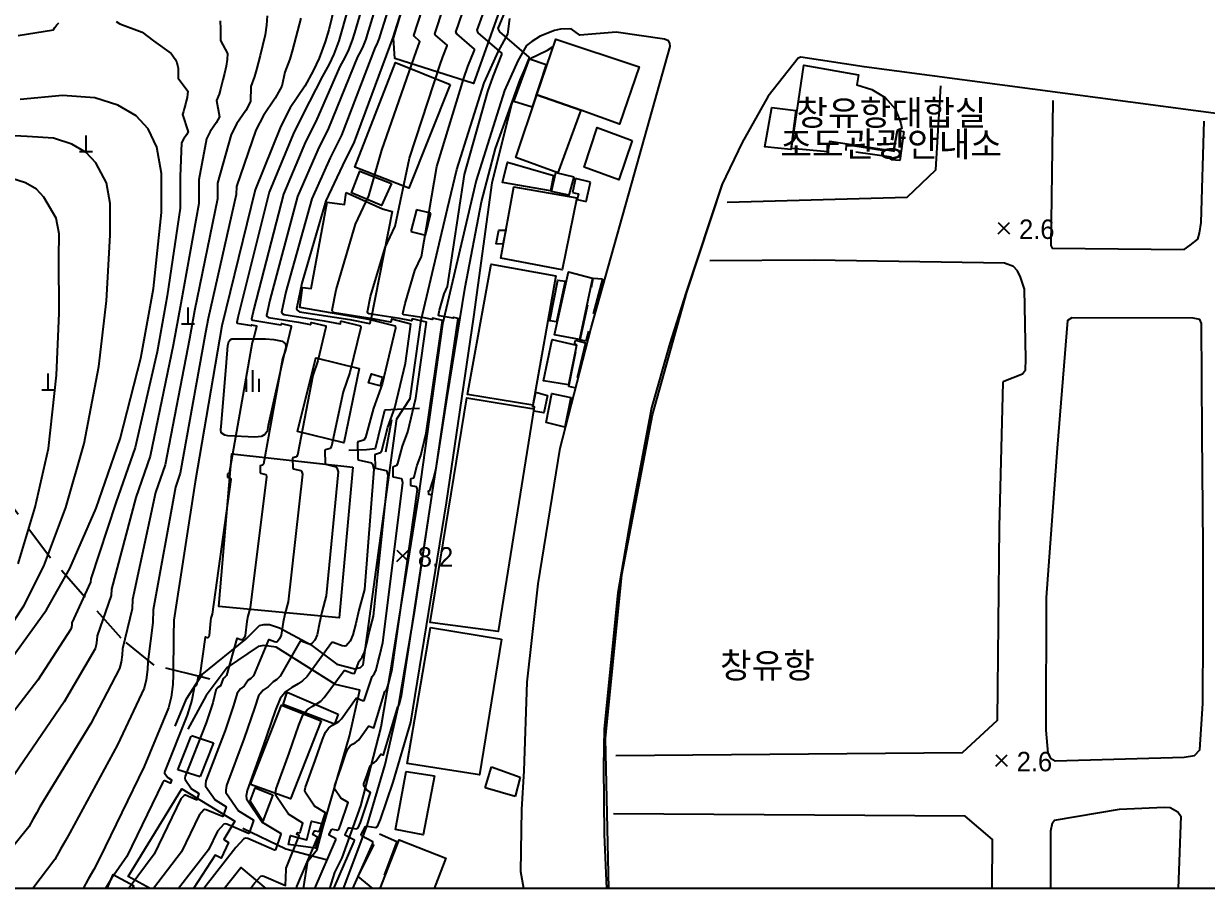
# Model space of a CAD drawing. Header units: millimetres. Extents: x 1017314 to 1767314, y 895264 to 1556514.
# Drawn here: x 1330503 to 1494473, y 895264 to 1015157 of the extents above; entities that cross this region are included whole.
import ezdxf

# ---------------------------------------------------------------- set-up
doc = ezdxf.new("R2010")
doc.units = ezdxf.units.MM
doc.header["$LTSCALE"] = 1000
doc.linetypes.add('15M2P5', pattern=[17.5, 15, -2.5])
doc.linetypes.add('5M2P5', pattern=[7.5, 5, -2.5])
for name, color, linetype in [('A0013110', 1, 'Continuous'), ('A0013117', 1, 'Continuous'), ('A0023119', 1, '5M2P5'), ('B0014111', 7, 'Continuous'), ('B0014112', 7, 'Continuous'), ('B0014116', 7, '5M2P5'), ('C0285311', 7, 'Continuous'), ('D0015112', 3, '15M2P5'), ('D0015212', 3, 'Continuous'), ('F0017111', 30, 'Continuous'), ('F0027132', 7, 'Continuous'), ('F0027217', 7, 'Continuous'), ('F0047224', 7, 'Continuous'), ('H0049140', 7, 'Continuous'), ('등1', 8, 'Continuous')]:
    doc.layers.add(name, color=color, linetype=linetype)
doc.styles.add('HIST', font='H2GPRM.TTF')
doc.styles.add('ROMANS_NGSW', font='H2GPRM.TTF', dxfattribs={"height": 1})

# ---------------------------------------------------------------- blocks, each defined once
blk = doc.blocks.new('F0027217')
at = {"layer": 'F0027217', "color": 0}
for p, q in [((-2.652, 2.652), (2.652, -2.652)), ((-2.652, -2.652), (2.652, 2.652))]:
    blk.add_line(p, q, dxfattribs=at)
blk = doc.blocks.new('D0015212')
at = {"layer": 'D0015212', "color": 0}
for p, q in [((-0.077, -4.058), (-0.077, 5.942)), ((-3.077, -4.058), (-3.077, 1.942)), ((2.923, -4.058), (2.923, 1.942))]:
    blk.add_line(p, q, dxfattribs=at)
blk = doc.blocks.new('C0285311')
at = {"layer": 'C0285311', "color": 0}
for p, q in [((-0.024, 0.014), (-0.024, 7.514)), ((-3.024, 0.014), (2.976, 0.014))]:
    blk.add_line(p, q, dxfattribs=at)

msp = doc.modelspace()

# ---------------------------------------------------------------- linework, layer by layer
at = {"elevation": 0}
msp.add_lwpolyline([(1017314.291, 1345263.706), (1767314.291, 1345263.706), (1767314.291, 895263.706), (1017314.291, 895263.706)], close=True, dxfattribs=at)
at = {"layer": 'A0013110', "elevation": 0}
for points in [[(1351492.099, 917753.623), (1353090.099, 921550.623), (1355274.099, 924892.623), (1361300.099, 929801.623), (1363213.099, 931686.623), (1363796.099, 931826.623), (1364568.099, 931834.623), (1365967.099, 931384.623), (1370287.099, 929054.623), (1373902.099, 926364.623), (1376406.099, 925714.623), (1377200.099, 925863.623), (1377559.099, 926253.623), (1382229.099, 960373.623), (1384093.099, 963201.623), (1385607.099, 974028.623), (1389248.099, 989547.623), (1390562.099, 994911.623), (1394351.099, 1006970.623), (1396356.099, 1011352.623), (1397652.099, 1013684.623), (1397907.099, 1015886.623)], [(1399853.152, 895263.706), (1399452.099, 897535.623), (1399552.099, 906175.623), (1399872.099, 911549.623), (1400294.099, 923867.623), (1401832.099, 937490.623), (1404887.099, 956276.623), (1409185.099, 972988.623), (1415150.099, 994207.623), (1420122.099, 1011980.623), (1420105.099, 1012447.623), (1419896.099, 1012791.623), (1419349.099, 1013022.623), (1412652.099, 1013970.623), (1407595.099, 1013572.623), (1406408.099, 1014426.623), (1404921.099, 1014400.623), (1404097.099, 1014194.623), (1402113.099, 1013425.623), (1400948.099, 1012688.623), (1400210.099, 1012111.623), (1399035.099, 1009997.623), (1397157.099, 1005893.623), (1393235.099, 993407.623), (1388559.099, 973476.623), (1385234.099, 949701.623), (1381269.099, 924941.623), (1380016.099, 917616.623), (1377219.099, 906712.623), (1374621.099, 899514.623), (1373616.099, 897475.623), (1372893.785, 895263.706)], [(1553757.099, 995960.623), (1502930.099, 1003612.623), (1502760.099, 1001782.623), (1447043.099, 1009156.623), (1438270.099, 1010518.623), (1437900.099, 1010362.623), (1433724.099, 1005098.623), (1430116.099, 998656.623), (1427308.099, 992812.623), (1422292.099, 977781.623), (1420079.099, 970801.623), (1417532.099, 961906.623), (1414642.099, 946449.623), (1412874.099, 936244.623), (1411001.099, 917373.623), (1410907.099, 912096.623), (1411006.099, 902734.623), (1411310.171, 895263.706)], [(1428036.099, 990395.623), (1452983.099, 991116.623), (1456960.099, 994879.623), (1457651.099, 1006542.623)], [(1473213.099, 1004482.623), (1472928.099, 984405.623), (1473115.099, 984005.623), (1491380.099, 983845.623), (1492239.099, 984464.623), (1493288.099, 985258.623), (1493542.099, 986087.623), (1493748.099, 987603.623), (1494176.099, 1001656.623)], [(1412624.099, 913671.623), (1460661.099, 914107.623), (1465503.099, 918582.623), (1465786.099, 945405.623), (1466290.099, 965383.623), (1466391.099, 965582.623), (1468982.099, 966614.623), (1469386.099, 967140.623), (1469446.099, 968634.623), (1469264.099, 978320.623), (1468689.099, 979992.623), (1468284.099, 980895.623), (1467741.099, 981505.623), (1466498.099, 981941.623), (1440112.099, 982385.623), (1425626.099, 982293.623)], [(1369290.471, 895263.706), (1369896.099, 899016.623), (1371183.099, 900653.623), (1372024.099, 903790.623), (1375667.099, 916383.623), (1377134.099, 922724.623), (1373739.099, 923521.623), (1365525.099, 928681.623), (1363789.099, 928947.623), (1363000.099, 928788.623), (1358722.099, 925883.623), (1355801.099, 921979.623), (1353262.099, 917329.623)], [(1464770.004, 895263.706), (1464817.099, 902041.623), (1461030.099, 905267.623), (1412274.099, 905611.623)], [(1472917.544, 895263.706), (1472935.099, 903243.623), (1473142.099, 904330.623), (1473439.099, 904737.623), (1482443.099, 906225.623), (1488612.099, 906518.623), (1489437.099, 906465.623), (1490529.099, 905875.623), (1490943.099, 905277.623), (1490546.759, 895263.706)]]:
    msp.add_lwpolyline(points, dxfattribs=at)
msp.add_lwpolyline([(1472225.099, 917178.623), (1472506.099, 914023.623), (1472849.099, 913336.623), (1473493.099, 912928.623), (1491415.099, 913472.623), (1492810.099, 913703.623), (1493558.099, 914479.623), (1494002.099, 920885.623), (1494014.099, 930710.623), (1494035.099, 942745.623), (1493877.099, 958259.623), (1493813.099, 973583.623), (1493585.099, 974130.623), (1492664.099, 974314.623), (1475838.099, 974355.623), (1475232.099, 973974.623), (1473774.099, 956286.623), (1472266.099, 935609.623)], close=True, dxfattribs=at)
at = {"layer": 'A0013117', "elevation": 0}
for points in [[(1383096.099, 961689.623), (1380567.099, 961558.623), (1380534.099, 961516.623), (1379255.099, 956208.623), (1378032.099, 956059.623), (1375606.099, 955982.623)], [(1385369.099, 961807.623), (1383096.099, 961689.623)], [(1360882.099, 903622.623), (1366861.099, 900763.623), (1370506.099, 899788.623)], [(1370506.099, 899788.623), (1372618.099, 899224.623)]]:
    msp.add_lwpolyline(points, dxfattribs=at)
at = {"layer": 'A0023119', "elevation": 0}
for points in [[(1355078.099, 924593.623), (1348595.099, 926192.623), (1343999.099, 929943.623), (1334218.099, 941055.623), (1326186.099, 951879.623), (1317874.099, 964930.623), (1308521.099, 980257.623), (1305591.099, 982751.623), (1304583.099, 983329.623), (1300913.099, 985432.623), (1297699.099, 986544.623), (1295554.099, 987101.623), (1292574.099, 987667.623), (1276520.099, 987665.623), (1260053.099, 987609.623), (1242624.099, 989353.623), (1233662.099, 990568.623), (1227623.099, 992497.623), (1226651.099, 992790.623)], [(1356331.099, 924284.623), (1355078.099, 924593.623)]]:
    msp.add_lwpolyline(points, dxfattribs=at)
at = {"layer": 'B0014111', "elevation": 0}
for points in [[(1396456.099, 1016967.623), (1392857.099, 1006867.623), (1381955.099, 1010314.623), (1381764.099, 1013122.623), (1383187.099, 1017718.623), (1384033.099, 1017415.623), (1386300.099, 1016871.623), (1387160.099, 1020257.623)], [(1407763.099, 1003159.623), (1401657.099, 1005289.623), (1404273.099, 1013009.623), (1415825.099, 1009185.623), (1413092.099, 1001203.623)], [(1402934.099, 1009493.623), (1401015.099, 1003587.623), (1398476.099, 1004368.623), (1400642.099, 1010257.623)], [(1451593.099, 1000354.623), (1451046.099, 997480.623), (1442236.099, 998801.623), (1442006.099, 997364.623), (1436948.099, 997839.623), (1438664.099, 1009377.623), (1446263.099, 1008068.623), (1446020.099, 1006692.623), (1448104.099, 1006008.623), (1449940.099, 1004928.623), (1451353.099, 1003347.623), (1451938.099, 1001889.623), (1452117.099, 1001330.623), (1452254.099, 1000619.623)], [(1407763.099, 1003159.623), (1404555.099, 994488.623), (1398719.099, 996617.623), (1401657.099, 1005289.623)], [(1437568.099, 1003094.623), (1436844.099, 997684.623), (1433259.099, 998089.623), (1434209.099, 1003549.623)], [(1414864.099, 998962.623), (1413011.099, 993487.623), (1408196.099, 995269.623), (1409995.099, 1000752.623)], [(1403972.099, 994092.623), (1403556.099, 991959.623), (1396893.099, 993124.623), (1397603.099, 995944.623)], [(1406783.099, 993936.623), (1406108.099, 991379.623), (1403676.099, 991882.623), (1404297.099, 994540.623)], [(1407184.099, 991023.623), (1405156.099, 981011.623), (1396661.099, 982656.623), (1398479.099, 992516.623)], [(1397366.099, 986541.623), (1396932.099, 984568.623), (1396031.099, 984637.623), (1396381.099, 986537.623)], [(1404300.099, 980177.623), (1401079.099, 962270.623), (1392033.099, 963753.623), (1395331.099, 981791.623)], [(1409373.099, 979846.623), (1407556.099, 971343.623), (1404088.099, 972010.623), (1406018.099, 980734.623)], [(1405595.099, 979432.623), (1404399.099, 973792.623), (1403468.099, 973928.623), (1404566.099, 979591.623)], [(1407164.099, 970554.623), (1406034.099, 965064.623), (1402565.099, 965628.623), (1403788.099, 971358.623)], [(1401244.099, 961739.623), (1396302.099, 930860.623), (1386855.099, 932108.623), (1391956.099, 963280.623)], [(1403130.099, 963592.623), (1402622.099, 961212.623), (1401247.099, 961448.623), (1401308.099, 962005.623), (1401109.099, 962049.623), (1401489.099, 964079.623)], [(1406360.099, 963340.623), (1405551.099, 959229.623), (1402929.099, 959864.623), (1403712.099, 963861.623)], [(1376162.099, 953640.623), (1374254.099, 932763.623), (1357547.099, 934323.623), (1359372.099, 955492.623)], [(1396752.099, 929799.623), (1393721.099, 911018.623), (1383688.099, 912562.623), (1386893.099, 931415.623)], [(1387461.099, 910846.623), (1385893.099, 902687.623), (1382038.099, 903427.623), (1383539.099, 911483.623)]]:
    msp.add_lwpolyline(points, close=True, dxfattribs=at)
at = {"layer": 'B0014112', "elevation": 0}
for points in [[(1389658.099, 1006700.623), (1383895.099, 992368.623), (1376414.099, 995256.623), (1382033.099, 1009766.623)], [(1381522.099, 993001.623), (1380117.099, 989928.623), (1375954.099, 991714.623), (1377115.099, 994695.623)], [(1375200.099, 991732.623), (1380265.099, 989494.623), (1381592.099, 989126.623), (1378655.099, 974099.623), (1368791.099, 975820.623), (1369150.099, 978592.623), (1370382.099, 978452.623), (1372576.099, 990395.623), (1375003.099, 990073.623)], [(1377011.099, 967337.623), (1374896.099, 957050.623), (1368455.099, 958601.623), (1370992.099, 968815.623)], [(1380231.099, 966143.623), (1379936.099, 964947.623), (1378294.099, 965344.623), (1378740.099, 966621.623)], [(1374111.099, 919420.623), (1373580.099, 918028.623), (1366502.099, 920751.623), (1367050.099, 922447.623)], [(1371761.099, 918509.623), (1367495.099, 907677.623), (1361972.099, 909642.623), (1366257.099, 920651.623)], [(1365048.099, 908232.623), (1363650.099, 904583.623), (1361925.099, 907354.623), (1362597.099, 909181.623)], [(1371987.099, 904225.623), (1370954.099, 900838.623), (1367226.099, 901345.623), (1367518.099, 902592.623), (1369751.099, 901991.623), (1370416.099, 904590.623)]]:
    msp.add_lwpolyline(points, close=True, dxfattribs=at)
for points in [[(1348045.712, 895263.706), (1344970.099, 896921.623), (1352444.099, 909080.623), (1359759.099, 904556.623), (1358239.099, 902033.623), (1358880.099, 901597.623), (1357887.099, 899443.623), (1357057.099, 899841.623), (1354056.495, 895263.706)], [(1379949.832, 895263.706), (1382543.099, 901974.623), (1389043.099, 899467.623), (1387409.02, 895263.706)], [(1342092.321, 895263.706), (1342914.099, 897168.623), (1345752.099, 895656.623), (1345539.363, 895263.706)], [(1358316.523, 895263.706), (1360604.099, 898164.623), (1364099.869, 895263.706)], [(1345704.887, 895263.706), (1345762.099, 895367.623), (1345950.765, 895263.706)]]:
    msp.add_lwpolyline(points, dxfattribs=at)
at = {"layer": 'B0014116', "elevation": 0}
for points in [[(1452548.099, 1000195.623), (1451996.099, 996176.623), (1450766.099, 996256.623), (1450813.099, 996621.623), (1444530.099, 997553.623), (1444593.099, 998386.623), (1451126.099, 997377.623), (1451647.099, 1000349.623)], [(1407024.099, 993673.623), (1406585.099, 991754.623), (1407408.099, 991566.623), (1407231.099, 990793.623), (1408492.099, 990504.623), (1409110.099, 993200.623)], [(1384950.099, 989354.623), (1384202.099, 986328.623), (1386195.099, 985836.623), (1386943.099, 988861.623)], [(1410750.099, 979763.623), (1408435.099, 971150.623), (1407666.099, 971299.623), (1409481.099, 979875.623)], [(1408414.099, 970916.623), (1406912.099, 964657.623), (1406071.099, 964823.623), (1407261.099, 970630.623), (1406871.099, 970700.623), (1406989.099, 971279.623)], [(1356835.099, 915421.623), (1354962.099, 910743.623), (1351860.099, 911717.623), (1353789.099, 916451.623)], [(1399360.099, 910690.623), (1398634.099, 907978.623), (1394496.099, 909178.623), (1395380.099, 912107.623)]]:
    msp.add_lwpolyline(points, close=True, dxfattribs=at)
msp.add_lwpolyline([(1378913.432, 895263.706), (1376871.099, 896890.623), (1379827.099, 902799.623), (1382241.099, 901780.623), (1379774.588, 895263.706)], dxfattribs=at)
at = {"layer": 'D0015112', "elevation": 0}
msp.add_lwpolyline([(1363472.099, 957892.623), (1362557.099, 957831.623), (1358798.099, 958016.623), (1358387.099, 958114.623), (1357901.099, 958413.623), (1357853.099, 958839.623), (1357915.099, 959805.623), (1358608.099, 968156.623), (1358797.099, 970513.623), (1358931.099, 971087.623), (1359144.099, 971324.623), (1359377.099, 971439.623), (1361726.099, 971465.623), (1364032.099, 971446.623), (1365168.099, 971366.623), (1365652.099, 971278.623), (1366322.099, 971137.623), (1366797.099, 970761.623), (1366855.099, 970307.623), (1366647.099, 969568.623), (1364416.099, 959459.623), (1364242.099, 958629.623), (1363926.099, 958185.623)], close=True, dxfattribs=at)
at = {"layer": 'F0017111'}
for points, elevation in [([(1385163.099, 1024246.623), (1381664.099, 1013258.623), (1376325.099, 998772.623), (1374721.099, 995471.623), (1372409.099, 990567.623), (1369059.099, 979173.623), (1368335.099, 975634.623), (1368439.099, 975427.623), (1368749.099, 975221.623), (1375719.099, 974131.623), (1378469.099, 973588.623), (1378509.099, 973591.623), (1378538.099, 973617.623), (1378628.099, 974067.623), (1378647.099, 974080.623), (1378696.099, 974076.623), (1382010.099, 973261.623), (1382049.099, 972949.623), (1380191.099, 965173.623), (1378983.099, 961830.623), (1377916.099, 957792.623), (1377674.099, 957427.623), (1376850.099, 957153.623), (1376773.099, 957032.623), (1376811.099, 954845.623), (1376897.099, 954673.623), (1378723.099, 954243.623), (1378860.099, 954070.623), (1379048.099, 953386.623), (1377737.099, 936687.623), (1376993.099, 933826.623), (1376560.099, 931988.623), (1376153.099, 930429.623), (1375767.099, 929546.623), (1375221.099, 928904.623), (1375031.099, 928833.623), (1374642.099, 928890.623), (1373420.099, 929361.623), (1373217.099, 929361.623), (1369797.099, 924641.623), (1369175.099, 924044.623), (1368575.099, 923627.623), (1367691.099, 923123.623), (1366830.099, 922549.623), (1366065.099, 921573.623), (1365377.099, 919869.623), (1363691.099, 915030.623), (1361482.099, 908838.623), (1361353.099, 908077.623), (1361379.099, 907652.623), (1363582.099, 904453.623), (1366099.099, 902895.623), (1366136.099, 902793.623), (1365426.099, 900608.623), (1365287.099, 900571.623), (1361563.099, 902175.623), (1361267.099, 902211.623), (1361037.099, 902147.623), (1359933.099, 900928.623), (1355473.854, 895263.706)], 10000), ([(1373616.099, 1017547.623), (1372805.099, 1014282.623), (1372325.099, 1012624.623), (1371476.099, 1010370.623), (1370641.099, 1008595.623), (1369492.099, 1006510.623), (1367440.099, 1003492.623), (1366141.099, 1000949.623), (1362582.099, 992116.623), (1357963.099, 973236.623), (1354281.099, 951610.623), (1351343.099, 932450.623), (1351263.099, 930283.623), (1351211.099, 924883.623), (1351163.099, 923505.623), (1350932.099, 921752.623), (1350571.099, 920311.623), (1347206.099, 912155.623), (1341029.099, 899379.623), (1340245.099, 897887.623), (1339446.099, 896550.623), (1338734.644, 895263.706)], 15000), ([(1376137.636, 895263.706), (1378898.099, 901486.623), (1378917.099, 901708.623), (1377362.099, 902541.623), (1377306.099, 902707.623), (1377917.099, 903854.623), (1378139.099, 903891.623), (1379342.099, 903706.623), (1379564.099, 903854.623), (1379981.099, 904819.623), (1381734.099, 909984.623), (1384167.099, 918292.623), (1389116.099, 948694.623), (1392925.099, 974501.623), (1395461.099, 993096.623), (1398145.099, 1003846.623), (1399056.099, 1006496.623), (1400576.099, 1010303.623), (1400580.099, 1010488.623), (1396507.099, 1014044.623), (1396288.099, 1014483.623), (1397082.099, 1016373.623)], 5000), ([(1328760.099, 927105.623), (1333662.099, 933900.623), (1336920.099, 939592.623), (1340556.099, 947993.623), (1343875.099, 957596.623), (1346768.099, 968781.623), (1348522.099, 978444.623), (1349605.099, 988955.623), (1349624.099, 994402.623), (1348970.099, 998030.623), (1347767.099, 1000583.623), (1346092.099, 1002387.623), (1343566.099, 1003859.623), (1340385.099, 1004863.623), (1335867.099, 1005172.623), (1330004.099, 1004647.623)], 20000)]:
    msp.add_lwpolyline(points, dxfattribs=dict(at, elevation=elevation))
at = {"layer": 'F0047224', "elevation": 0}
for points in [[(1374855.181, 895263.706), (1378130.099, 903999.623), (1380622.099, 912440.623), (1382527.099, 920775.623), (1384717.099, 933853.623), (1387093.099, 949618.623), (1389227.099, 963341.623), (1391701.099, 978605.623), (1393973.099, 990428.623), (1395915.099, 997843.623), (1399328.099, 1007355.623), (1400638.099, 1010299.623), (1403115.099, 1011489.623), (1403928.099, 1011992.623)], [(1411616.13, 895263.706), (1411168.099, 916021.623), (1413425.099, 938740.623), (1417669.099, 960934.623), (1422460.099, 977938.623), (1427439.099, 993017.623)], [(1380726.099, 955801.623), (1381542.099, 960265.623)]]:
    msp.add_lwpolyline(points, dxfattribs=at)
at = {"layer": '등1'}
for points, elevation in [([(1380544.299, 1021567.023), (1378120.499, 1013668.223), (1377928.499, 1013005.023), (1377588.899, 1012103.423), (1377254.899, 1011393.423), (1376795.299, 1010559.423), (1372771.099, 1000660.623), (1371289.099, 997662.823), (1368478.299, 991187.223), (1364620.699, 976798.823), (1364186.299, 974675.423), (1364248.699, 974551.223), (1364434.699, 974427.623), (1368616.699, 973773.623), (1370266.699, 973447.823), (1370290.699, 973449.623), (1370308.099, 973465.223), (1370362.099, 973735.223), (1370373.499, 973743.023), (1370402.899, 973740.623), (1372391.299, 973251.623), (1372414.699, 973064.423), (1371299.899, 968398.823), (1370575.099, 966393.023), (1368462.099, 955319.823), (1368316.899, 955100.823), (1367822.499, 954936.423), (1367776.299, 954863.823), (1367799.099, 953551.623), (1367850.699, 953448.423), (1368946.299, 953190.423), (1369028.499, 953086.623), (1369141.299, 952676.223), (1367179.499, 934992.823), (1366733.099, 933276.223), (1366473.299, 932173.423), (1366197.099, 930371.223), (1365965.499, 929841.423), (1365637.899, 929456.223), (1365523.899, 929413.623), (1365290.499, 929447.823), (1364557.299, 929730.423), (1364435.499, 929730.423), (1362362.699, 924738.423), (1361989.499, 924380.223), (1361629.499, 924130.023), (1361079.899, 923276.423), (1360563.299, 922932.023), (1360104.299, 922346.423), (1359599.099, 920622.823), (1358443.099, 917143.023), (1355771.699, 910165.423), (1355694.299, 909708.823), (1355709.899, 909453.823), (1357031.699, 907534.423), (1358541.899, 906599.623), (1358564.099, 906538.423), (1358138.099, 905227.423), (1358054.699, 905205.223), (1355820.299, 906167.623), (1355642.699, 906189.223), (1355504.699, 906150.823), (1354842.299, 905419.423), (1352371.499, 900309.023), (1348525.965, 895263.706)], 12000), ([(1382853.699, 1022906.823), (1379892.299, 1013463.423), (1379796.299, 1013131.823), (1379626.499, 1012681.023), (1379459.499, 1012326.023), (1379229.699, 1011909.023), (1374548.099, 999716.623), (1373005.099, 996567.223), (1370443.699, 990877.423), (1366839.899, 977986.223), (1366260.699, 975155.023), (1366343.899, 974989.423), (1366591.899, 974824.623), (1372167.899, 973952.623), (1374367.899, 973518.223), (1374399.899, 973520.623), (1374423.099, 973541.423), (1374495.099, 973901.423), (1374510.299, 973911.823), (1374549.499, 973908.623), (1377200.699, 973256.623), (1377231.899, 973007.023), (1375745.499, 966786.223), (1374779.099, 964111.823), (1373189.099, 956556.223), (1372995.499, 956264.223), (1372336.299, 956045.023), (1372274.699, 955948.223), (1372305.099, 954198.623), (1372373.899, 954061.023), (1373834.699, 953717.023), (1373944.299, 953578.623), (1374094.699, 953031.423), (1372458.299, 935840.223), (1371863.099, 933551.423), (1371516.699, 932081.023), (1371175.099, 930400.423), (1370866.299, 929694.023), (1370429.499, 929180.423), (1370277.499, 929123.623), (1369966.299, 929169.223), (1368988.699, 929546.023), (1368826.299, 929546.023), (1366079.899, 924690.023), (1365582.299, 924212.423), (1365102.299, 923878.823), (1364385.499, 923200.023), (1363696.699, 922740.823), (1363084.699, 921960.023), (1362488.099, 920246.223), (1361067.099, 916086.823), (1358626.899, 909502.023), (1358523.699, 908893.223), (1358544.499, 908553.223), (1360306.899, 905994.023), (1362320.499, 904747.623), (1362350.099, 904666.023), (1361782.099, 902918.023), (1361670.899, 902888.423), (1358691.699, 904171.623), (1358454.899, 904200.423), (1358270.899, 904149.223), (1357387.699, 903174.023), (1356152.299, 900618.823), (1351990.243, 895263.706)], 11000), ([(1361969.491, 895263.706), (1362519.499, 895962.423), (1363402.699, 896937.623), (1363586.699, 896988.823), (1363823.499, 896960.023), (1366802.699, 895676.823), (1366878.699, 897873.423), (1366911.699, 898059.223), (1368688.499, 902532.223), (1368692.299, 902576.623), (1368381.299, 902743.223), (1368370.099, 902776.423), (1368492.299, 903005.823), (1368536.699, 903013.223), (1368777.299, 902976.223), (1368821.699, 903005.823), (1368905.099, 903198.823), (1369226.099, 904313.423), (1367212.499, 905559.823), (1365450.099, 908119.023), (1365429.299, 908459.023), (1365532.499, 909067.823), (1367299.699, 914021.423), (1368648.499, 917892.623), (1369198.899, 919255.823), (1369810.899, 920036.623), (1370499.699, 920495.823), (1371206.899, 920899.023), (1371686.899, 921232.623), (1372184.499, 921710.223), (1374920.499, 925486.223), (1375082.899, 925486.223), (1376060.499, 925109.423), (1376371.699, 925063.823), (1377010.299, 926782.223), (1377447.099, 927295.823), (1377755.899, 928002.223), (1378081.499, 929249.423), (1378427.899, 930719.823), (1379023.099, 933008.623), (1381061.699, 952448.223), (1380911.299, 952995.423), (1380801.699, 953133.823), (1379340.899, 953477.823), (1379272.099, 953615.423), (1379241.699, 955365.023), (1379303.299, 955461.823), (1379962.499, 955681.023), (1380156.099, 955973.023), (1381009.699, 959203.423), (1381976.099, 961877.823), (1383462.499, 968098.623), (1384193.099, 973509.623), (1381541.899, 974161.623), (1381502.699, 974164.823), (1381487.499, 974154.423), (1381415.499, 973794.423), (1381392.299, 973773.623), (1381360.299, 973771.223), (1379160.299, 974205.623), (1373584.299, 975077.623), (1373336.299, 975242.423), (1373253.099, 975408.023), (1373832.299, 978239.223), (1376512.299, 987354.423), (1378361.899, 991277.623), (1380152.299, 997637.423), (1384960.299, 1011376.223), (1385142.499, 1011906.223), (1385446.499, 1012667.623), (1385447.299, 1012704.623), (1384632.699, 1013415.823), (1384588.899, 1013503.623), (1387546.899, 1022672.023)], 9000), ([(1378234.899, 1020227.223), (1376348.699, 1013873.023), (1376060.699, 1012878.223), (1375551.299, 1011525.823), (1375050.299, 1010460.823), (1374360.899, 1009209.823), (1370994.099, 1001604.623), (1369573.099, 998758.423), (1366512.899, 991497.023), (1362401.499, 975611.423), (1362111.899, 974195.823), (1362153.499, 974113.023), (1362277.499, 974030.623), (1365065.499, 973594.623), (1366165.499, 973377.423), (1366181.499, 973378.623), (1366193.099, 973389.023), (1366229.099, 973569.023), (1366236.699, 973574.223), (1366256.299, 973572.623), (1367581.899, 973246.623), (1367597.499, 973121.823), (1366854.299, 970011.423), (1366371.099, 968674.223), (1363735.099, 954083.423), (1363638.299, 953937.423), (1363308.699, 953827.823), (1363277.899, 953779.423), (1363293.099, 952904.623), (1363327.499, 952835.823), (1364057.899, 952663.823), (1364112.699, 952594.623), (1364187.899, 952321.023), (1361900.699, 934145.423), (1361603.099, 933001.023), (1361429.899, 932265.823), (1361219.099, 930342.023), (1361064.699, 929988.823), (1360846.299, 929732.023), (1360770.299, 929703.623), (1360614.699, 929726.423), (1360125.899, 929914.823), (1360044.699, 929914.823), (1358645.499, 924786.823), (1358396.699, 924548.023), (1358156.699, 924381.223), (1357774.299, 923352.823), (1357429.899, 923123.223), (1357123.899, 922732.823), (1356710.099, 920999.423), (1355819.099, 918199.223), (1352916.499, 910828.823), (1352864.899, 910524.423), (1352875.299, 910354.423), (1353756.499, 909074.823), (1354763.299, 908451.623), (1354778.099, 908410.823), (1354494.099, 907536.823), (1354438.499, 907522.023), (1352948.899, 908163.623), (1352830.499, 908178.023), (1352738.499, 908152.423), (1352296.899, 907664.823), (1348590.699, 899999.223), (1345151.099, 895332.023), (1345105.695, 895263.706)], 13000), ([(1368353.586, 895263.706), (1368397.299, 895509.823), (1371240.899, 902270.823), (1371248.499, 902359.623), (1370626.499, 902692.823), (1370604.099, 902759.223), (1370848.499, 903218.023), (1370937.299, 903232.823), (1371418.499, 903158.823), (1371507.299, 903218.023), (1371674.099, 903604.023), (1372353.099, 905731.223), (1370842.899, 906666.023), (1369521.099, 908585.423), (1369505.499, 908840.423), (1369582.899, 909297.023), (1370908.299, 913012.223), (1371919.899, 915915.623), (1372332.699, 916938.023), (1372791.699, 917523.623), (1373308.299, 917868.023), (1373838.699, 918170.423), (1374198.699, 918420.623), (1374571.899, 918778.823), (1376623.899, 921610.823), (1376745.699, 921610.823), (1377478.899, 921328.223), (1377712.299, 921294.023), (1378799.499, 924659.823), (1379127.099, 925045.023), (1379358.699, 925574.823), (1379602.899, 926510.223), (1379862.699, 927613.023), (1380309.099, 929329.623), (1383075.299, 951509.823), (1382962.499, 951920.223), (1382880.299, 952024.023), (1381784.699, 952282.023), (1381733.099, 952385.223), (1381710.299, 953697.423), (1381756.499, 953770.023), (1382250.899, 953934.423), (1382396.099, 954153.423), (1383036.299, 956576.223), (1383761.099, 958582.023), (1384875.899, 963247.623), (1386376.099, 973757.623), (1384387.699, 974246.623), (1384358.299, 974249.023), (1384346.899, 974241.223), (1384292.899, 973971.223), (1384275.499, 973955.623), (1384251.499, 973953.823), (1382601.499, 974279.623), (1378419.499, 974933.623), (1378233.499, 975057.223), (1378171.099, 975181.423), (1378605.499, 977304.823), (1380615.499, 984141.223), (1382002.699, 987083.623), (1383979.499, 996502.223), (1388256.499, 1009493.823), (1388620.899, 1010553.823), (1389228.899, 1012076.623), (1389230.499, 1012150.623), (1387601.299, 1013573.023), (1387513.699, 1013748.623), (1389930.699, 1021097.423)], 8000), ([(1375925.499, 1018887.423), (1374576.899, 1014077.823), (1374192.899, 1012751.423), (1373513.699, 1010948.223), (1372845.699, 1009528.223), (1371926.499, 1007860.223), (1369217.099, 1002548.623), (1367857.099, 999854.023), (1364547.499, 991806.823), (1360182.299, 974424.023), (1360037.499, 973716.223), (1360058.299, 973674.823), (1360120.299, 973633.623), (1361514.299, 973415.623), (1362064.299, 973307.023), (1362072.299, 973307.623), (1362078.099, 973312.823), (1362096.099, 973402.823), (1362099.899, 973405.423), (1362109.699, 973404.623), (1362772.499, 973241.623), (1362780.299, 973179.223), (1362408.699, 971624.023), (1362167.099, 970955.423), (1359008.099, 952847.023), (1358959.699, 952774.023), (1358794.899, 952719.223), (1358779.499, 952695.023), (1358787.099, 952257.623), (1358804.299, 952223.223), (1359169.499, 952137.223), (1359196.899, 952102.623), (1359234.499, 951965.823), (1356621.899, 933298.023), (1356473.099, 932725.823), (1356386.499, 932358.223), (1356241.099, 930312.823), (1356163.899, 930136.223), (1356054.699, 930007.823), (1356016.699, 929993.623), (1355938.899, 930005.023), (1355694.499, 930099.223), (1355653.899, 930099.223), (1354928.299, 924835.223), (1354803.899, 924715.823), (1354683.899, 924632.423), (1354468.699, 923429.223), (1354296.499, 923314.423), (1354143.499, 923119.223), (1353821.099, 921376.023), (1353195.099, 919255.423), (1350061.299, 911492.223), (1350035.499, 911340.023), (1350040.699, 911255.023), (1350481.299, 910615.223), (1350984.699, 910303.623), (1350992.099, 910283.223), (1350850.099, 909846.223), (1350822.299, 909838.823), (1350077.499, 910159.623), (1350018.299, 910166.823), (1349972.299, 910154.023), (1349751.499, 909910.223), (1344809.899, 899689.423), (1342698.099, 896609.823), (1341846.592, 895263.706)], 14000), ([(1370878.231, 895263.706), (1373793.299, 902009.423), (1373804.699, 902142.623), (1372871.699, 902642.423), (1372838.099, 902742.023), (1373204.699, 903430.223), (1373337.899, 903452.423), (1374059.699, 903341.423), (1374192.899, 903430.223), (1374443.099, 904009.223), (1375480.099, 907149.023), (1374473.299, 907772.223), (1373592.099, 909051.823), (1373581.699, 909221.823), (1373633.299, 909526.223), (1374516.899, 912003.023), (1375191.299, 913938.623), (1375466.499, 914620.223), (1375772.499, 915010.623), (1376116.899, 915240.223), (1376470.499, 915441.823), (1376710.499, 915608.623), (1376959.299, 915847.423), (1378327.299, 917735.423), (1378408.499, 917735.423), (1378897.299, 917547.023), (1379052.899, 917524.223), (1380588.699, 922537.423), (1380807.099, 922794.223), (1380961.499, 923147.423), (1381124.299, 923771.023), (1381297.499, 924506.223), (1381595.099, 925650.623), (1385088.899, 950571.423), (1385013.699, 950845.023), (1384958.899, 950914.223), (1384228.499, 951086.223), (1384194.099, 951155.023), (1384178.899, 952029.823), (1384209.699, 952078.223), (1384539.299, 952187.823), (1384636.099, 952333.823), (1385062.899, 953949.023), (1385546.099, 955286.223), (1386289.299, 958396.623), (1388559.099, 974005.623), (1387233.499, 974331.623), (1387213.899, 974333.223), (1387206.299, 974328.023), (1387170.299, 974148.023), (1387158.699, 974137.623), (1387142.699, 974136.423), (1386042.699, 974353.623), (1383254.699, 974789.623), (1383130.699, 974872.023), (1383089.099, 974954.823), (1383378.699, 976370.423), (1384718.699, 980928.023), (1385643.499, 982889.623), (1387806.699, 995367.023), (1391552.699, 1007611.423), (1392099.299, 1009201.423), (1393011.299, 1011485.623), (1393013.699, 1011596.623), (1390569.899, 1013730.223), (1390438.499, 1013993.623), (1392314.499, 1019522.823)], 7000), ([(1373498.937, 895263.706), (1376345.699, 901748.023), (1376360.899, 901925.623), (1375116.899, 902592.023), (1375072.099, 902724.823), (1375560.899, 903642.423), (1375738.499, 903672.023), (1376700.899, 903524.023), (1376878.499, 903642.423), (1377212.099, 904414.423), (1378607.099, 908566.823), (1378103.699, 908878.423), (1377663.099, 909518.223), (1377657.899, 909603.223), (1377683.699, 909755.423), (1378125.499, 910993.823), (1378462.699, 911961.623), (1378600.299, 912302.423), (1378753.299, 912497.623), (1378925.499, 912612.423), (1379102.299, 912713.223), (1379222.299, 912796.623), (1379346.699, 912916.023), (1380030.699, 913860.023), (1380071.299, 913860.023), (1380315.699, 913765.823), (1380393.499, 913754.423), (1382377.899, 920415.023), (1382487.099, 920543.423), (1382564.299, 920720.023), (1382645.699, 921031.823), (1382732.299, 921399.423), (1382881.099, 921971.623), (1387102.499, 949633.023), (1387064.899, 949769.823), (1387037.499, 949804.423), (1386672.299, 949890.423), (1386655.099, 949924.823), (1386647.499, 950362.223), (1386662.899, 950386.423), (1386827.699, 950441.223), (1386876.099, 950514.223), (1387089.499, 951321.823), (1387331.099, 951990.423), (1387702.699, 953545.623), (1390742.099, 974253.623), (1390079.299, 974416.623), (1390069.499, 974417.423), (1390065.699, 974414.823), (1390047.699, 974324.823), (1390041.899, 974319.623), (1390033.899, 974319.023), (1389483.899, 974427.623), (1388089.899, 974645.623), (1388027.899, 974686.823), (1388007.099, 974728.223), (1388151.899, 975436.023), (1388821.899, 977714.823), (1389284.299, 978695.623), (1391633.899, 994231.823), (1394848.899, 1005729.023), (1395577.699, 1007849.023), (1396793.699, 1010894.623), (1396796.899, 1011042.623), (1393538.499, 1013887.423), (1393363.299, 1014238.623), (1394698.299, 1017948.223)], 6000), ([(1343338.099, 1015436.023), (1343846.099, 1015138.423), (1346944.299, 1013985.223), (1348515.299, 1012757.823), (1350939.499, 1011041.023), (1351515.099, 1010231.423), (1351720.299, 1009749.223), (1351850.299, 1009365.023), (1351921.299, 1008964.623), (1351945.099, 1008409.423), (1351937.899, 1007605.423), (1353262.699, 1005806.823), (1353235.699, 1005377.023), (1353171.899, 1004922.423), (1353055.299, 1004413.023), (1352936.899, 1003976.423), (1352774.699, 1003323.423), (1352678.699, 1002991.823), (1352508.899, 1002541.023), (1353304.299, 1000143.623), (1353074.499, 999726.623), (1352664.099, 999123.023), (1352404.299, 998614.423), (1352215.699, 993945.423), (1352200.499, 989587.823), (1350410.299, 977403.023), (1349007.099, 969672.623), (1345956.299, 956399.423), (1343301.099, 948717.023), (1339804.699, 938164.223), (1339788.699, 937730.823), (1337171.899, 932097.223), (1337162.299, 931821.623), (1337116.099, 931471.023), (1337043.899, 931182.823), (1332449.299, 924115.623), (1324486.699, 913775.623)], 19000), ([(1364253.899, 1016253.223), (1364172.899, 1014963.823), (1363981.499, 1013600.023), (1363631.699, 1012071.823), (1363276.499, 1010762.023), (1362789.899, 1008803.023), (1362501.899, 1007808.223), (1361992.499, 1006455.823), (1361972.699, 1004369.623), (1361283.299, 1003118.623), (1360052.099, 1001307.823), (1359272.699, 999782.023), (1357398.899, 993031.023), (1357391.299, 990852.223), (1354186.699, 975319.823), (1353485.099, 971454.623), (1350118.699, 954005.023), (1348791.099, 950163.823), (1345573.899, 935307.423), (1345525.899, 934007.223), (1344191.499, 928490.423), (1344162.699, 927663.623), (1344024.099, 926611.823), (1343807.499, 925747.223), (1339827.699, 918135.623), (1332757.899, 906577.623), (1332287.499, 905682.423), (1331808.099, 904880.223), (1331211.699, 903801.423), (1324895.099, 895991.623)], 17000), ([(1357750.499, 1015541.623), (1357798.099, 1014431.223), (1357783.699, 1012823.223), (1358758.299, 1011030.023), (1358704.299, 1010170.423), (1358576.699, 1009261.223), (1358343.499, 1008242.423), (1358106.699, 1007369.223), (1357782.299, 1006063.223), (1357590.299, 1005400.023), (1357250.699, 1004498.423), (1357638.499, 1002256.623), (1357178.899, 1001422.623), (1356358.099, 1000215.423), (1355838.499, 999198.223), (1354807.299, 993488.223), (1354795.899, 990220.023), (1352298.499, 976361.423), (1351246.099, 970563.623), (1348037.499, 955202.223), (1346046.099, 949440.423), (1342689.299, 936735.823), (1342657.299, 935869.023), (1340681.699, 930293.823), (1340662.499, 929742.623), (1340570.099, 929041.423), (1340425.699, 928465.023), (1336138.499, 921125.623), (1328622.299, 910176.623)], 18000), ([(1329751.699, 1013500.023), (1334620.299, 1014280.223), (1334808.899, 1014605.823), (1335099.099, 1014980.423), (1335364.899, 1015261.823)], 19000), ([(1368919.899, 1015901.223), (1368446.299, 1014154.823), (1367797.499, 1011542.823), (1367413.499, 1010216.423), (1366734.299, 1008413.223), (1366306.899, 1006482.623), (1365387.699, 1004814.623), (1363746.099, 1002400.223), (1362706.899, 1000365.823), (1359990.499, 992573.823), (1359986.699, 991484.423), (1356074.899, 974278.223), (1355724.099, 972345.623), (1352199.899, 952807.823), (1351536.099, 950887.223), (1348458.499, 933879.023), (1348394.499, 932145.423), (1347701.299, 926687.023), (1347662.899, 925584.623), (1347478.099, 924182.223), (1347189.299, 923029.423), (1343516.899, 915145.623), (1336893.499, 902978.623), (1336266.299, 901785.023), (1335627.099, 900715.423), (1334831.899, 899277.023), (1331778.781, 895263.706)], 16000), ([(1326185.899, 927916.423), (1330524.499, 934432.623), (1333322.899, 939937.023), (1336333.899, 948052.423), (1338912.299, 956923.823), (1340916.499, 967610.223), (1341966.099, 976726.023), (1342500.299, 985842.423), (1342515.499, 990200.023), (1341992.299, 993102.423), (1340525.699, 995845.423), (1339185.699, 997288.623), (1337164.899, 998466.223), (1334620.099, 999269.423), (1331005.699, 999516.623), (1325623.499, 999767.223)], 21000), ([(1329725.699, 940281.423), (1332111.699, 948111.223), (1333949.499, 956251.023), (1335064.899, 966438.823), (1335410.099, 975007.423), (1335395.499, 982729.223), (1335406.899, 985997.423), (1335014.499, 988174.223), (1333284.299, 991107.223), (1332279.299, 992189.623), (1330763.699, 993072.823), (1328855.099, 993675.223)], 22000)]:
    msp.add_lwpolyline(points, dxfattribs=dict(at, elevation=elevation))

# ---------------------------------------------------------------- block references
at = {"layer": 'C0285311', "xscale": 300, "yscale": 300, "zscale": 300}
for p in [(1339157.299, 997415.423, 0), (1353304.299, 973546.423, 0), (1333917.299, 964391.423, 0)]:
    msp.add_blockref('C0285311', p, dxfattribs=at)
at = {"layer": 'D0015212', "xscale": 300, "yscale": 300, "zscale": 300}
msp.add_blockref('D0015212', (1362300.199, 965310.023, 0), dxfattribs=at)
at = {"layer": 'F0027217', "xscale": 300, "yscale": 300, "zscale": 300}
for p in [(1466407.099, 986804.623, 2550), (1383051.099, 941372.623, 8210), (1466084.099, 912991.623, 2550)]:
    msp.add_blockref('F0027217', p, dxfattribs=at)

# ---------------------------------------------------------------- texts
at = {"layer": 'F0027132', "style": 'HIST'}
for s, p in [('2.6', (1468507.099, 985304.623, 1785)), ('8.2', (1385151.099, 939872.623, 5747)), ('2.6', (1468184.099, 911491.623, 1785))]:
    msp.add_text(s, height=2700, dxfattribs=at).set_placement(p)
at = {"layer": 'H0049140', "style": 'ROMANS_NGSW'}
for s, p in [('창유항대합실', (1437626.946, 1001047.117, 0)), ('조도관광안내소', (1435413.099, 996709.43, 0)), ('창유항', (1427034.099, 924418.623, 0))]:
    msp.add_text(s, height=3500, dxfattribs=at).set_placement(p)

doc.saveas('drawing.dxf')
